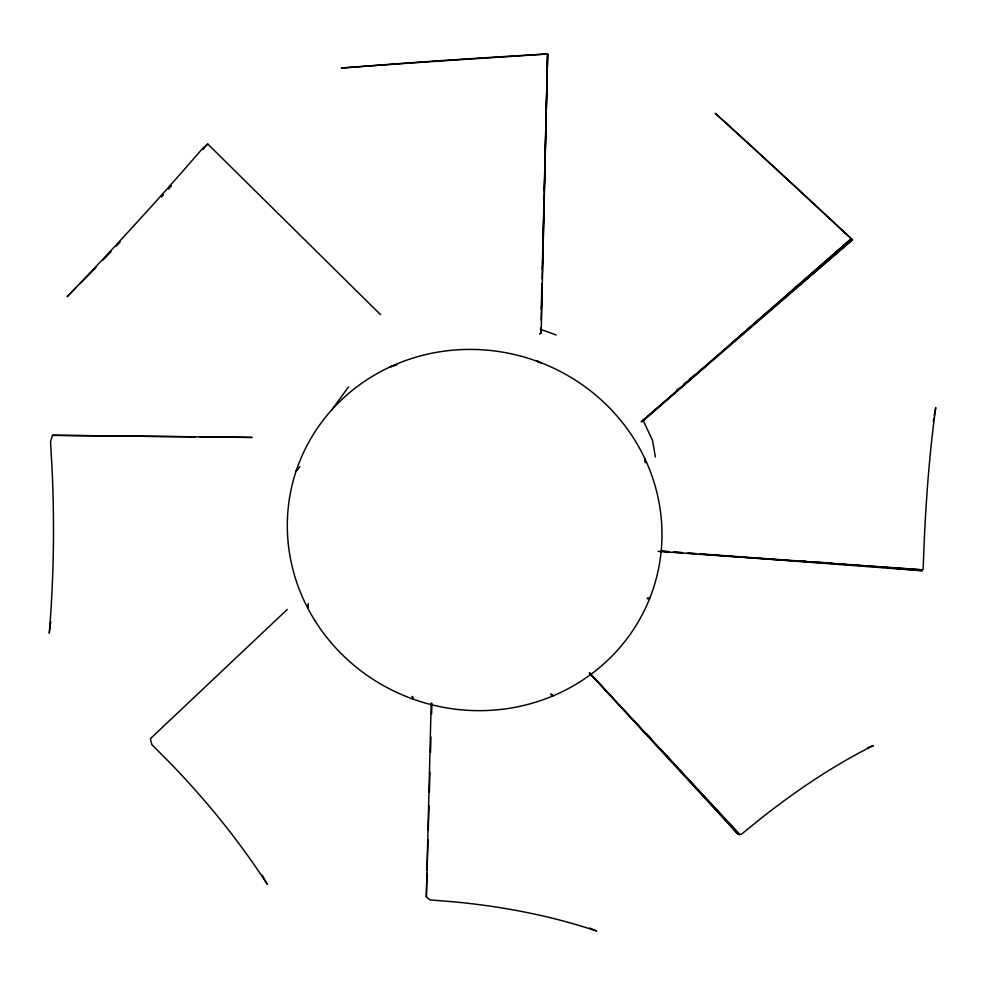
<?xml version="1.0" encoding="UTF-8"?>
<svg xmlns="http://www.w3.org/2000/svg" width="985" height="985" viewBox="0 0 985 985"><rect width="100%" height="100%" fill="white"/><g stroke="black" fill="none" stroke-linecap="round" stroke-linejoin="round"><path stroke-width="1.48" d="M539.448 334.026L541.134 332.967L547.623 53.941L542.242 278.903M541.134 332.967L541.073 327.87M541.245 320.15L542.132 283.495M589.781 928.067A340.527 183.924 -6.8 0 1 596.664 931.059A517.162 301.275 -9.2 0 0 455.045 901.94L429.866 899.884L426.333 896.756L431.184 703.13M540.79 327.709L540.962 332.462M541.258 309.253L541.873 284.64M542.255 269.262L544.052 196.975M544.212 190.831L545.136 153.919M545.21 150.84L547.623 53.941L533.821 54.754A399.011 14.664 -3.2 0 0 341.229 68.076A619.38 25.388 -3.1 0 1 512.557 56.33L547.488 53.978M427.01 873.363L426.333 896.756M427.096 870.297L427.983 839.651M428.253 830.453L428.955 805.939M429.362 792.149L429.928 772.228M430.507 752.306L430.95 736.989M431.615 714.002L431.923 703.278M641.161 421.74L736.879 338.655M331.711 409.957L348.468 387.031M202.91 149.585L207.712 143.958L380.518 314.634M251.766 437.389L52.464 435.308L50.543 441.674L52.082 469.377A560.551 239.921 87.4 0 1 49.25 633.22A364.13 140.19 87.6 0 0 50.715 621.51M287.288 609.432L150.373 738.725L151.813 744.586L170.503 763.4A526.236 311.531 40.1 0 1 267.267 884.284A345.415 186.657 41.4 0 0 262.108 875.074M739.193 336.636L851.212 238.752L852.505 239.811L642.183 421.408M641.912 421.814L851.212 238.752L829.493 218.572A606.083 14.516 43.5 0 0 715.245 113.312A392.375 8.569 43.4 0 1 842.803 230.724L852.456 239.749L811.702 274.63M676.633 390.245L678.961 388.262M683.615 384.273L685.954 382.279M689.438 379.287L694.105 375.297M734.859 340.416L737.186 338.421M740.671 335.429L744.167 332.438M747.664 329.446L751.161 326.466M753.488 324.471L794.242 289.578M798.897 285.601L802.393 282.609M804.72 280.614L809.375 276.625M207.712 143.958L202.762 148.304L183.592 170.257A600.53 96.037 -48.8 0 1 67.152 296.657A386.846 55.185 -48.7 0 0 75.796 287.989M699.215 554.013L922.083 570.709L923.179 568.468L924.139 543.4A570.611 102.452 86.3 0 1 935.75 407.531A371.973 61.846 87 0 0 934.248 415.719M52.464 435.308L195.128 436.848M199.733 436.897L251.889 437.463M658.029 551.366L922.871 569.872L840.193 563.949M668.741 551.674L661.083 551.12L668.68 551.735M674.86 552.105L682.519 552.659M688.638 553.102L696.296 553.644M702.416 554.087L711.601 554.74M716.193 555.072L725.379 555.725M729.971 556.057L739.156 556.722M743.749 557.042L752.934 557.707M757.527 558.027L768.251 558.803M771.304 559.024L782.028 559.788M785.082 560.009L809.584 561.758M812.637 561.979L823.361 562.743M826.415 562.964L837.139 563.74M673.26 552.08L682.42 552.757M687.001 553.102L696.161 553.792M802.923 560.945L805.976 561.191M815.124 561.93L824.285 562.669M827.338 562.903L831.919 563.272M839.54 563.888L844.12 564.257M851.754 564.873L857.861 565.353M863.956 565.846L871.59 566.461M876.17 566.831L883.791 567.446M888.371 567.803L922.083 570.709M540.371 329.273L556.168 334.974M589.375 672.854L737.974 834.123L741.422 834.246L760.309 818.917A534.88 225.91 -53.2 0 1 873.375 745.571A351.005 138.245 -51.4 0 0 867.945 747.664M589.621 673.358L739.907 834.726L618.752 704.263M589.51 672.767L616.672 702.009M646.763 733.862L650.913 738.405M660.221 748.625L662.302 750.902M666.439 755.446L674.725 764.52M679.896 770.208L685.067 775.884M687.148 778.15L696.457 788.369M700.606 792.913L719.235 813.351M721.303 815.617L737.974 834.123M643.057 420.152L652.55 440.467L655.357 457.003M395.367 364.893A367.134 74.294 -1.9 0 0 389.998 366.962A558.495 120.773 -1 0 1 396.844 364.869M412.469 696.567A349.404 131.436 40.5 0 1 413.257 699.178A529.438 212.169 38.8 0 0 412.087 696.444M297.975 468.872A369.166 13.691 -48.3 0 0 296.116 471.162A566.498 22.864 -48.1 0 1 299.822 466.705M171.39 185.82A386.846 55.185 -48.7 0 1 168.398 189.194M163.411 194.796A386.846 55.185 -48.7 0 1 161.405 197.025M120.17 241.978A386.846 55.185 -48.7 0 1 116.144 246.262M111.108 251.581A386.846 55.185 -48.7 0 1 103.068 260.015M96.037 267.317A386.846 55.185 -48.7 0 1 80.044 283.705M308.256 605.012A361.52 75.623 86.9 0 1 307.677 607.954A553.681 125.846 86.1 0 0 308.293 603.633M645.101 460.857A345.944 1.711 88.2 0 0 644.978 458.899A515.598 2.623 88.2 0 1 645.163 462.716M933.3 421.383A371.973 61.846 87 0 1 933.768 418.526M647.28 598.08A339.234 74.848 -50.5 0 1 649.755 598.277A505.059 114.839 -51.6 0 0 647.305 598.818M550.984 693.92A340.539 127.73 -6.7 0 1 553.016 695.878A510.304 199.45 -8.6 0 0 550.75 694.388M539.054 361.68A357.333 65.269 44.9 0 0 536.554 361.076A537.108 102.489 45.7 0 1 541.602 363.157M315.311 621.227A187.987 179.91 16.9 0 0 639.622 619.442A187.987 179.91 16.9 0 0 469.008 349.416A187.987 179.91 16.9 0 0 315.311 621.227"/></g></svg>
